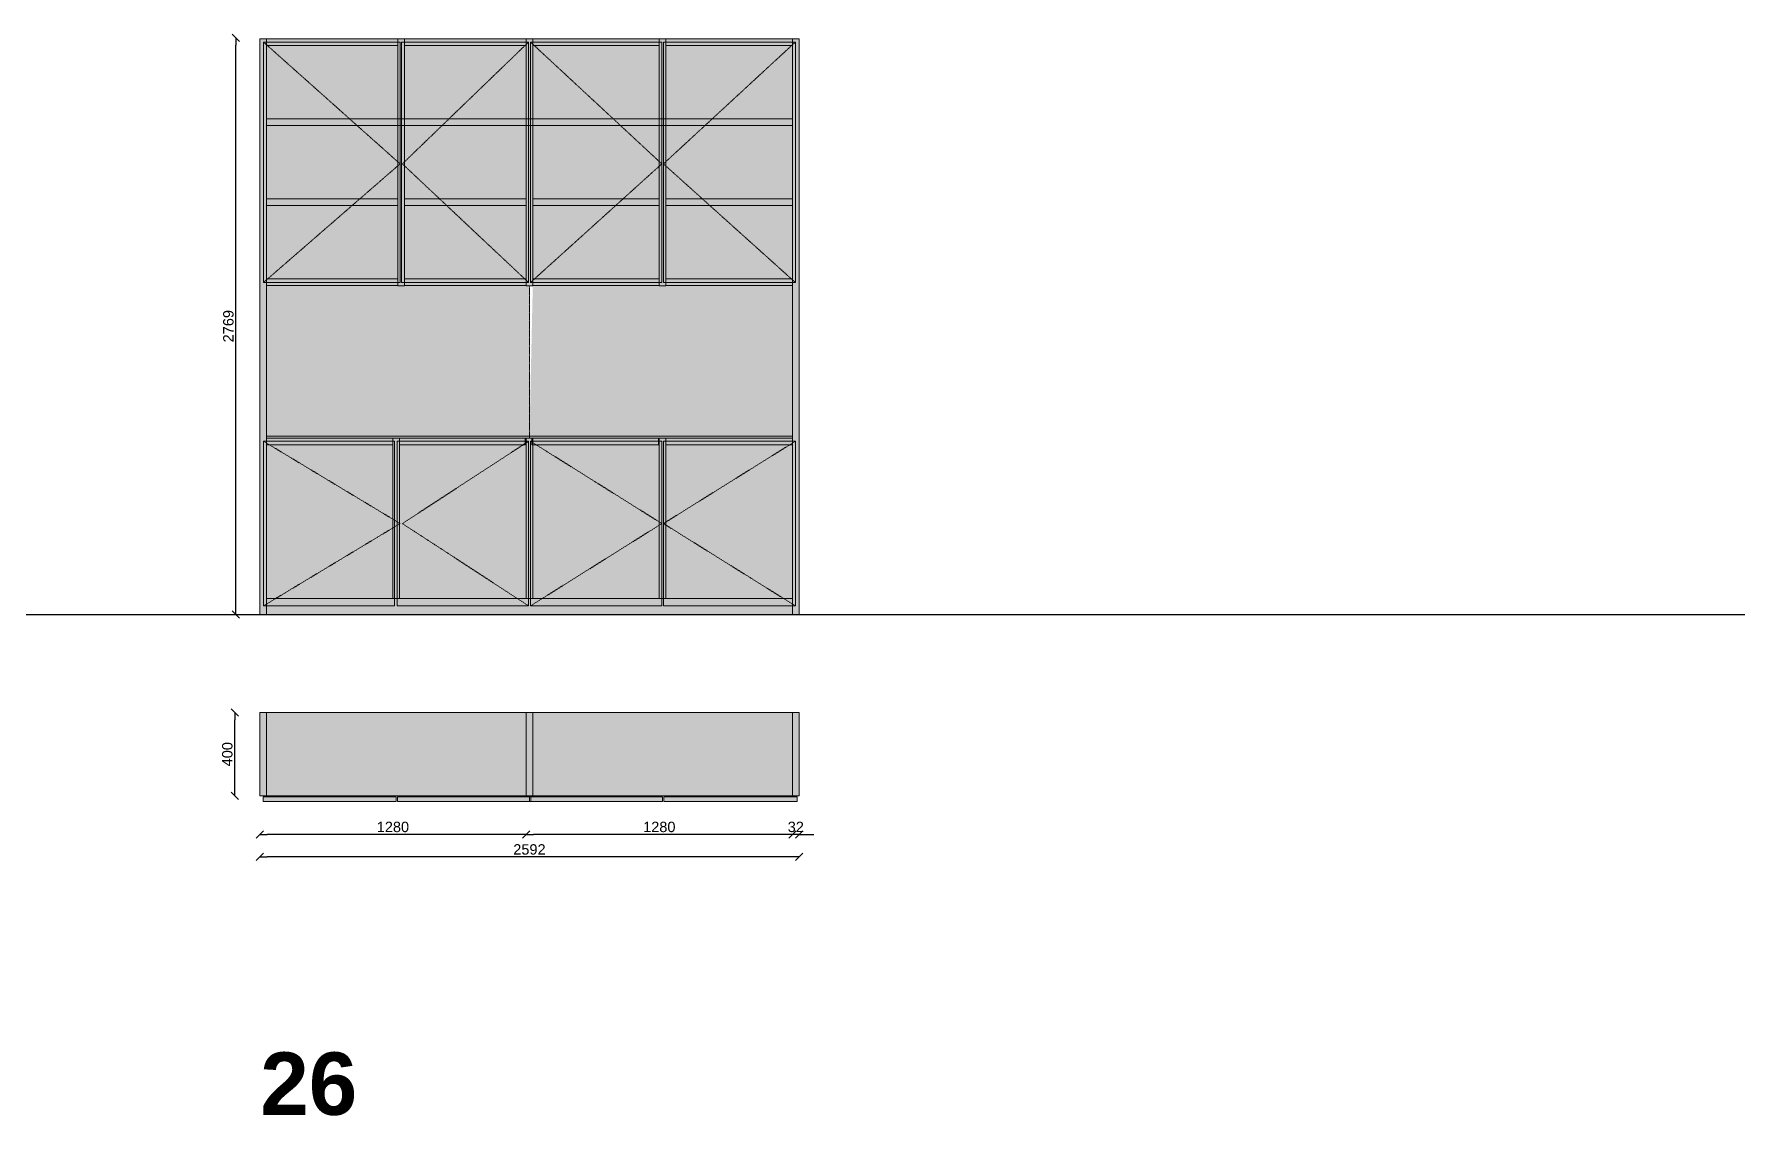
# Model space of a CAD drawing. Header units: inches. Extents: x -2150 to 187520, y -61540 to -22885.
# Drawn here: x 179301 to 187520, y -41504 to -36310 of the extents above; entities that cross this region are included whole.
import ezdxf

# ---------------------------------------------------------------- set-up
doc = ezdxf.new("R2010")
doc.units = ezdxf.units.IN
doc.header["$MEASUREMENT"] = 0
doc.linetypes.add('ISO-02 Linea a tratti', pattern=[3.81, 3.048, -0.762])
doc.linetypes.add('ラインタイプ-30', pattern=[5, 3.125, -0.625, 0.625, -0.625])
doc.layers.add('Linee arredi', color=3, linetype='Continuous', lineweight=20)
doc.layers.add('Quote', color=5, linetype='Continuous')
doc.styles.add('Arial', font='Arial.ttf')
doc.styles.add('Arial (bold)', font='Arial Bold.ttf')
doc.dimstyles.new('M&C_quote arredo', dxfattribs={"dimtxt": 50, "dimasz": 35.34668, "dimexe": 0, "dimexo": 0, "dimgap": 10, "dimtad": 1, "dimdec": 0, "dimtxsty": 'Arial', "dimblk": 'VW_SLASH', "dimcen": 0, "dimse1": 1, "dimse2": 1, "dimazin": 0, "dimtfac": 1, "dimtdec": 0, "dimtix": 1, "dimtmove": 0, "dimatfit": 0, "dimldrblk": 'VW_SLASH', "dimfxl": 0, "dimfxlon": 1, "dimfrac": 2, "dimtolj": 1, "dimarcsym": 0})

# ---------------------------------------------------------------- blocks, each defined once
blk = doc.blocks.new('VW_SLASH')
at = {"color": 0, "linetype": 'ByBlock', "lineweight": -2, "transparency": 16777216}
blk.add_line((0, 0), (-1, 0), dxfattribs=at)
at = {"color": 0, "linetype": 'Continuous', "lineweight": -2, "transparency": 16777216, "flags": 128}
blk.add_lwpolyline([(0.5, 0.5), (-0.5, -0.5)], dxfattribs=at)
blk = doc.blocks.new('*D530')
at = {"layer": 'Defpoints', "color": 0, "transparency": 16777216}
for p in [(180269.9, -36327.7), (180421.8, -36327.7), (180421.8, -39096.7)]:
    blk.add_point(p, dxfattribs=at)
at = {"layer": 'Quote', "color": 0, "lineweight": -2, "transparency": 16777216}
blk.add_line((180269.9, -39061.4), (180269.9, -36363.1), dxfattribs=at)
at = {"layer": 'Quote', "color": 0, "lineweight": -2, "transparency": 16777216, "xscale": 35.3466796875, "yscale": 35.3466796875, "zscale": 35.3466796875}
for p, rotation in [((180269.9, -36327.7), 90), ((180269.9, -39096.7), 270)]:
    blk.add_blockref('VW_SLASH', p, dxfattribs=dict(at, rotation=rotation))
at = {"layer": 'Quote', "color": 0, "transparency": 16777216, "insert": (180234.4, -37712.2), "char_height": 50, "attachment_point": 5, "rotation": 90, "style": 'Arial'}
blk.add_mtext('\\A1;2769', dxfattribs=at)
blk = doc.blocks.new('*D531')
at = {"layer": 'Defpoints', "color": 0, "transparency": 16777216}
for p in [(180384.7, -40005.7), (182976.7, -40005.7), (180384.7, -40260.7)]:
    blk.add_point(p, dxfattribs=at)
at = {"layer": 'Quote', "color": 0, "lineweight": -2, "transparency": 16777216}
blk.add_line((182941.3, -40260.7), (180420, -40260.7), dxfattribs=at)
at = {"layer": 'Quote', "color": 0, "lineweight": -2, "transparency": 16777216, "xscale": 35.3466796875, "yscale": 35.3466796875, "zscale": 35.3466796875, "rotation": 180}
blk.add_blockref('VW_SLASH', (180384.7, -40260.7), dxfattribs=at)
at = {"layer": 'Quote', "color": 0, "lineweight": -2, "transparency": 16777216, "xscale": 35.3466796875, "yscale": 35.3466796875, "zscale": 35.3466796875}
blk.add_blockref('VW_SLASH', (182976.7, -40260.7), dxfattribs=at)
at = {"layer": 'Quote', "color": 0, "transparency": 16777216, "insert": (181680.7, -40225.2), "char_height": 50, "attachment_point": 5, "style": 'Arial'}
blk.add_mtext('\\A1;2592', dxfattribs=at)
blk = doc.blocks.new('*D532')
at = {"layer": 'Defpoints', "color": 0, "transparency": 16777216}
for p in [(180384.7, -40005.7), (181664.7, -39967.7), (180384.7, -40152.7)]:
    blk.add_point(p, dxfattribs=at)
at = {"layer": 'Quote', "color": 0, "lineweight": -2, "transparency": 16777216}
blk.add_line((181629.3, -40152.7), (180420, -40152.7), dxfattribs=at)
at = {"layer": 'Quote', "color": 0, "lineweight": -2, "transparency": 16777216, "xscale": 35.3466796875, "yscale": 35.3466796875, "zscale": 35.3466796875, "rotation": 180}
blk.add_blockref('VW_SLASH', (180384.7, -40152.7), dxfattribs=at)
at = {"layer": 'Quote', "color": 0, "lineweight": -2, "transparency": 16777216, "xscale": 35.3466796875, "yscale": 35.3466796875, "zscale": 35.3466796875}
blk.add_blockref('VW_SLASH', (181664.7, -40152.7), dxfattribs=at)
at = {"layer": 'Quote', "color": 0, "transparency": 16777216, "insert": (181024.7, -40117.2), "char_height": 50, "attachment_point": 5, "style": 'Arial'}
blk.add_mtext('\\A1;1280', dxfattribs=at)
blk = doc.blocks.new('*D533')
at = {"layer": 'Defpoints', "color": 0, "transparency": 16777216}
for p in [(181664.7, -39967.7), (182944.7, -39967.7), (181664.7, -40152.7)]:
    blk.add_point(p, dxfattribs=at)
at = {"layer": 'Quote', "color": 0, "lineweight": -2, "transparency": 16777216}
blk.add_line((182909.3, -40152.7), (181700, -40152.7), dxfattribs=at)
at = {"layer": 'Quote', "color": 0, "lineweight": -2, "transparency": 16777216, "xscale": 35.3466796875, "yscale": 35.3466796875, "zscale": 35.3466796875, "rotation": 180}
blk.add_blockref('VW_SLASH', (181664.7, -40152.7), dxfattribs=at)
at = {"layer": 'Quote', "color": 0, "lineweight": -2, "transparency": 16777216, "xscale": 35.3466796875, "yscale": 35.3466796875, "zscale": 35.3466796875}
blk.add_blockref('VW_SLASH', (182944.7, -40152.7), dxfattribs=at)
at = {"layer": 'Quote', "color": 0, "transparency": 16777216, "insert": (182304.7, -40117.2), "char_height": 50, "attachment_point": 5, "style": 'Arial'}
blk.add_mtext('\\A1;1280', dxfattribs=at)
blk = doc.blocks.new('*D534')
at = {"layer": 'Defpoints', "color": 0, "transparency": 16777216}
for p in [(182944.7, -39967.7), (182976.7, -39967.7), (182944.7, -40152.7)]:
    blk.add_point(p, dxfattribs=at)
at = {"layer": 'Quote', "color": 0, "lineweight": -2, "transparency": 16777216}
for p, q in [((182909.3, -40152.7), (182874, -40152.7)), ((182976.7, -40152.7), (182944.7, -40152.7)), ((183012, -40152.7), (183047.4, -40152.7))]:
    blk.add_line(p, q, dxfattribs=at)
at = {"layer": 'Quote', "color": 0, "lineweight": -2, "transparency": 16777216, "xscale": 35.3466796875, "yscale": 35.3466796875, "zscale": 35.3466796875}
blk.add_blockref('VW_SLASH', (182944.7, -40152.7), dxfattribs=at)
at = {"layer": 'Quote', "color": 0, "lineweight": -2, "transparency": 16777216, "xscale": 35.3466796875, "yscale": 35.3466796875, "zscale": 35.3466796875, "rotation": 180}
blk.add_blockref('VW_SLASH', (182976.7, -40152.7), dxfattribs=at)
at = {"layer": 'Quote', "color": 0, "transparency": 16777216, "insert": (182960.7, -40117.1), "char_height": 50, "attachment_point": 5, "style": 'Arial'}
blk.add_mtext('\\A1;32', dxfattribs=at)
blk = doc.blocks.new('*D541')
at = {"layer": 'Defpoints', "color": 0, "transparency": 16777216}
for p in [(180264.7, -39567.7), (180416.7, -39567.7), (180416.7, -39967.7)]:
    blk.add_point(p, dxfattribs=at)
at = {"layer": 'Quote', "color": 0, "lineweight": -2, "transparency": 16777216}
blk.add_line((180264.7, -39932.4), (180264.7, -39603.1), dxfattribs=at)
at = {"layer": 'Quote', "color": 0, "lineweight": -2, "transparency": 16777216, "xscale": 35.3466796875, "yscale": 35.3466796875, "zscale": 35.3466796875}
for p, rotation in [((180264.7, -39567.7), 90), ((180264.7, -39967.7), 270)]:
    blk.add_blockref('VW_SLASH', p, dxfattribs=dict(at, rotation=rotation))
at = {"layer": 'Quote', "color": 0, "transparency": 16777216, "insert": (180229.2, -39767.7), "char_height": 50, "attachment_point": 5, "rotation": 90, "style": 'Arial'}
blk.add_mtext('\\A1;400', dxfattribs=at)

msp = doc.modelspace()

# ---------------------------------------------------------------- hatches: boundary and pattern name
at = {"layer": 'Linee arredi'}
h = msp.add_hatch(color=7, dxfattribs=at)
h.dxf.hatch_style = 1
h.paths.add_polyline_path([(180384.7, -36332.8), (180416.7, -36332.8), (180416.7, -39096.7), (180384.7, -39096.7)])
h = msp.add_hatch(color=252, dxfattribs=at)
h.dxf.hatch_style = 1
h.paths.add_polyline_path([(180402.7, -36347.6), (181059.2, -36347.6), (181059.2, -37502.5), (180402.7, -37502.5)])
h = msp.add_hatch(color=7, dxfattribs=at)
h.dxf.hatch_style = 1
h.paths.add_polyline_path([(180416.7, -36364.8), (180416.7, -36332.8), (181048.7, -36332.8), (181048.7, -36364.8)])
h = msp.add_hatch(color=7, dxfattribs=at)
h.dxf.hatch_style = 1
h.paths.add_polyline_path([(181048.7, -36332.8), (181080.7, -36332.8), (181080.7, -37519.1), (181048.7, -37519.1)])
h = msp.add_hatch(color=252, dxfattribs=at)
h.dxf.hatch_style = 1
h.paths.add_polyline_path([(181066.2, -36347.6), (181676.7, -36347.6), (181676.7, -37502.5), (181066.2, -37502.5)])
h = msp.add_hatch(color=7, dxfattribs=at)
h.dxf.hatch_style = 1
h.paths.add_polyline_path([(181080.7, -36364.8), (181080.7, -36332.8), (181664.7, -36332.8), (181664.7, -36364.8)])
h = msp.add_hatch(color=7, dxfattribs=at)
h.dxf.hatch_style = 1
h.paths.add_polyline_path([(181664.7, -36332.8), (181696.7, -36332.8), (181696.7, -37519.1), (181664.7, -37519.1)])
h = msp.add_hatch(color=252, dxfattribs=at)
h.dxf.hatch_style = 1
h.paths.add_polyline_path([(181685.7, -36347.6), (182316.7, -36347.6), (182316.7, -37502.5), (181685.7, -37502.5)])
h = msp.add_hatch(color=7, dxfattribs=at)
h.dxf.hatch_style = 1
h.paths.add_polyline_path([(181696.7, -36364.8), (181696.7, -36332.8), (182304.7, -36332.8), (182304.7, -36364.8)])
h = msp.add_hatch(color=7, dxfattribs=at)
h.dxf.hatch_style = 1
h.paths.add_polyline_path([(182304.7, -36332.8), (182336.7, -36332.8), (182336.7, -37519.1), (182304.7, -37519.1)])
h = msp.add_hatch(color=252, dxfattribs=at)
h.dxf.hatch_style = 1
h.paths.add_polyline_path([(182324.7, -36347.6), (182958.7, -36347.6), (182958.7, -37502.5), (182324.7, -37502.5)])
h = msp.add_hatch(color=7, dxfattribs=at)
h.dxf.hatch_style = 1
h.paths.add_polyline_path([(182336.7, -36364.8), (182336.7, -36332.8), (182944.7, -36332.8), (182944.7, -36364.8)])
h = msp.add_hatch(color=7, dxfattribs=at)
h.dxf.hatch_style = 1
h.paths.add_polyline_path([(182944.7, -36332.8), (182976.7, -36332.8), (182976.7, -39096.7), (182944.7, -39096.7)])
h = msp.add_hatch(color=7, dxfattribs=at)
h.dxf.hatch_style = 1
h.paths.add_polyline_path([(180416.7, -37516.6), (180416.7, -37484.6), (181048.7, -37484.6), (181048.7, -37516.6)])
h = msp.add_hatch(color=253, dxfattribs=at)
h.dxf.hatch_style = 1
h.paths.add_polyline_path([(181080.7, -37516.6), (181080.7, -37519.1), (181048.7, -37519.1), (181048.7, -37516.6), (180416.7, -37516.6), (180416.7, -38240.5), (181680.7, -38240.5), (181680.7, -37519.1), (181664.7, -37519.1), (181664.7, -37516.6)])
h.paths.add_polyline_path([(182944.7, -38240.5), (182944.7, -37516.6), (182336.7, -37516.6), (182336.7, -37519.1), (182304.7, -37519.1), (182304.7, -37516.6), (181696.7, -37516.6), (181696.7, -37519.1), (181680.9, -38240.5)])
h = msp.add_hatch(color=7, dxfattribs=at)
h.dxf.hatch_style = 1
h.paths.add_polyline_path([(181080.7, -37516.6), (181080.7, -37484.6), (181664.7, -37484.6), (181664.7, -37516.6)])
h = msp.add_hatch(color=7, dxfattribs=at)
h.dxf.hatch_style = 1
h.paths.add_polyline_path([(181696.7, -37516.6), (181696.7, -37484.6), (182304.7, -37484.6), (182304.7, -37516.6)])
h = msp.add_hatch(color=7, dxfattribs=at)
h.dxf.hatch_style = 1
h.paths.add_polyline_path([(182336.7, -37516.6), (182336.7, -37484.6), (182944.7, -37484.6), (182944.7, -37516.6)])
h = msp.add_hatch(color=252, dxfattribs=at)
h.dxf.hatch_style = 1
h.paths.add_polyline_path([(180402.7, -38264.6), (181031.7, -38264.6), (181031.7, -39055.4), (180402.7, -39055.4)])
h = msp.add_hatch(color=7, dxfattribs=at)
h.dxf.hatch_style = 1
h.paths.add_polyline_path([(180416.7, -38250.5), (180416.7, -38240.5), (182944.7, -38240.5), (182944.7, -38250.5)])
h = msp.add_hatch(color=7, dxfattribs=at)
h.dxf.hatch_style = 1
h.paths.add_polyline_path([(180416.7, -38282.5), (180416.7, -38250.5), (181024.7, -38250.5), (181024.7, -38282.5)])
h = msp.add_hatch(color=7, dxfattribs=at)
h.dxf.hatch_style = 1
h.paths.add_polyline_path([(181024.7, -38250.5), (181056.7, -38250.5), (181056.7, -39020.7), (181024.7, -39020.7)])
h = msp.add_hatch(color=252, dxfattribs=at)
h.dxf.hatch_style = 1
h.paths.add_polyline_path([(181045.7, -38264.6), (181676.7, -38264.6), (181676.7, -39055.4), (181045.7, -39055.4)])
h = msp.add_hatch(color=7, dxfattribs=at)
h.dxf.hatch_style = 1
h.paths.add_polyline_path([(181056.7, -38282.5), (181056.7, -38250.5), (181660.7, -38250.5), (181660.7, -38282.5)])
h = msp.add_hatch(color=7, dxfattribs=at)
h.dxf.hatch_style = 1
h.paths.add_polyline_path([(181664.7, -38250.5), (181696.7, -38250.5), (181696.7, -39020.7), (181664.7, -39020.7)])
h = msp.add_hatch(color=252, dxfattribs=at)
h.dxf.hatch_style = 1
h.paths.add_polyline_path([(181685.7, -38264.6), (182316.7, -38264.6), (182316.7, -39055.4), (181685.7, -39055.4)])
h = msp.add_hatch(color=7, dxfattribs=at)
h.dxf.hatch_style = 1
h.paths.add_polyline_path([(181692.7, -38282.5), (181692.7, -38250.5), (182300.7, -38250.5), (182300.7, -38282.5)])
h = msp.add_hatch(color=7, dxfattribs=at)
h.dxf.hatch_style = 1
h.paths.add_polyline_path([(182304.7, -38250.5), (182336.7, -38250.5), (182336.7, -39020.7), (182304.7, -39020.7)])
h = msp.add_hatch(color=252, dxfattribs=at)
h.dxf.hatch_style = 1
h.paths.add_polyline_path([(182324.7, -38264.6), (182958.7, -38264.6), (182958.7, -39055.4), (182324.7, -39055.4)])
h = msp.add_hatch(color=7, dxfattribs=at)
h.dxf.hatch_style = 1
h.paths.add_polyline_path([(182335.7, -38282.5), (182335.7, -38250.5), (182944.7, -38250.5), (182944.7, -38282.5)])
h = msp.add_hatch(color=7, dxfattribs=at)
h.dxf.hatch_style = 1
h.paths.add_polyline_path([(180416.7, -39096.7), (180416.7, -39020.7), (182944.7, -39020.7), (182944.7, -39096.7)])
h = msp.add_hatch(color=7, dxfattribs=at)
h.dxf.hatch_style = 1
h.paths.add_polyline_path([(180416.7, -39567.7), (181664.7, -39567.7), (181664.7, -39967.7), (180416.7, -39967.7)])
h.paths.add_polyline_path([(180384.7, -39567.7), (180416.7, -39567.7), (180416.7, -39967.7), (180384.7, -39967.7)])
h.paths.add_polyline_path([(181696.7, -39567.7), (182944.7, -39567.7), (182944.7, -39967.7), (181696.7, -39967.7)])
h.paths.add_polyline_path([(182944.7, -39567.7), (182976.7, -39567.7), (182976.7, -39967.7), (182944.7, -39967.7)])
h.paths.add_polyline_path([(181664.7, -39567.7), (181696.7, -39567.7), (181696.7, -39967.7), (181664.7, -39967.7)])
h = msp.add_hatch(color=252, dxfattribs=at)
h.dxf.hatch_style = 1
h.paths.add_polyline_path([(180400.7, -39972.1), (181040.7, -39972.1), (181040.7, -39994.1), (180400.7, -39994.1)])
h.paths.add_polyline_path([(181046.7, -39972.1), (181686.7, -39972.1), (181686.7, -39994.1), (181046.7, -39994.1)])
h.paths.add_polyline_path([(181680.7, -39972.1), (182320.7, -39972.1), (182320.7, -39994.1), (181680.7, -39994.1)])
h.paths.add_polyline_path([(182326.7, -39972.1), (182966.7, -39972.1), (182966.7, -39994.1), (182326.7, -39994.1)])

# ---------------------------------------------------------------- linework, layer by layer
msp.add_line((108413.6, -39096.7), (187520.4, -39096.7))
at = {"layer": 'Linee arredi', "linetype": 'ラインタイプ-30', "lineweight": 5, "transparency": 33554687}
msp.add_line((181680.7, -38250.5), (181680.7, -37519.1), dxfattribs=at)
at = {"layer": 'Linee arredi', "linetype": 'Continuous', "lineweight": 5, "transparency": 33554687, "flags": 128}
for points in [[(180384.7, -36332.8), (180416.7, -36332.8), (180416.7, -39096.7), (180384.7, -39096.7)], [(180402.7, -36347.6), (181059.2, -36347.6), (181059.2, -37502.5), (180402.7, -37502.5)], [(180416.7, -36364.8), (180416.7, -36332.8), (181048.7, -36332.8), (181048.7, -36364.8)], [(181048.7, -36332.8), (181080.7, -36332.8), (181080.7, -37519.1), (181048.7, -37519.1)], [(181066.2, -36347.6), (181676.7, -36347.6), (181676.7, -37502.5), (181066.2, -37502.5)], [(181080.7, -36364.8), (181080.7, -36332.8), (181664.7, -36332.8), (181664.7, -36364.8)], [(181664.7, -36332.8), (181696.7, -36332.8), (181696.7, -37519.1), (181664.7, -37519.1)], [(181685.7, -36347.6), (182316.7, -36347.6), (182316.7, -37502.5), (181685.7, -37502.5)], [(181696.7, -36364.8), (181696.7, -36332.8), (182304.7, -36332.8), (182304.7, -36364.8)], [(182304.7, -36332.8), (182336.7, -36332.8), (182336.7, -37519.1), (182304.7, -37519.1)], [(182324.7, -36347.6), (182958.7, -36347.6), (182958.7, -37502.5), (182324.7, -37502.5)], [(182336.7, -36364.8), (182336.7, -36332.8), (182944.7, -36332.8), (182944.7, -36364.8)], [(182944.7, -36332.8), (182976.7, -36332.8), (182976.7, -39096.7), (182944.7, -39096.7)], [(181080.7, -37132.7), (181080.7, -37100.7), (181664.7, -37100.7), (181664.7, -37132.7)], [(181696.7, -37132.7), (181696.7, -37100.7), (182304.7, -37100.7), (182304.7, -37132.7)], [(180416.7, -37516.6), (180416.7, -37484.6), (181048.7, -37484.6), (181048.7, -37516.6)], [(181080.7, -37516.6), (181080.7, -37484.6), (181664.7, -37484.6), (181664.7, -37516.6)], [(181696.7, -37516.6), (181696.7, -37484.6), (182304.7, -37484.6), (182304.7, -37516.6)], [(182336.7, -37516.6), (182336.7, -37484.6), (182944.7, -37484.6), (182944.7, -37516.6)], [(180402.7, -38264.6), (181031.7, -38264.6), (181031.7, -39055.4), (180402.7, -39055.4)], [(180416.7, -38250.5), (180416.7, -38240.5), (182944.7, -38240.5), (182944.7, -38250.5)], [(180416.7, -38282.5), (180416.7, -38250.5), (181024.7, -38250.5), (181024.7, -38282.5)], [(181024.7, -38250.5), (181056.7, -38250.5), (181056.7, -39020.7), (181024.7, -39020.7)], [(181045.7, -38264.6), (181676.7, -38264.6), (181676.7, -39055.4), (181045.7, -39055.4)], [(181056.7, -38282.5), (181056.7, -38250.5), (181660.7, -38250.5), (181660.7, -38282.5)], [(181664.7, -38250.5), (181696.7, -38250.5), (181696.7, -39020.7), (181664.7, -39020.7)], [(181685.7, -38264.6), (182316.7, -38264.6), (182316.7, -39055.4), (181685.7, -39055.4)], [(181692.7, -38282.5), (181692.7, -38250.5), (182300.7, -38250.5), (182300.7, -38282.5)], [(182304.7, -38250.5), (182336.7, -38250.5), (182336.7, -39020.7), (182304.7, -39020.7)], [(182324.7, -38264.6), (182958.7, -38264.6), (182958.7, -39055.4), (182324.7, -39055.4)], [(182335.7, -38282.5), (182335.7, -38250.5), (182944.7, -38250.5), (182944.7, -38282.5)], [(180416.7, -39096.7), (180416.7, -39020.7), (182944.7, -39020.7), (182944.7, -39096.7)], [(180384.7, -39567.7), (180416.7, -39567.7), (180416.7, -39967.7), (180384.7, -39967.7)], [(180416.7, -39567.7), (181664.7, -39567.7), (181664.7, -39967.7), (180416.7, -39967.7)], [(181664.7, -39567.7), (181696.7, -39567.7), (181696.7, -39967.7), (181664.7, -39967.7)], [(181696.7, -39567.7), (182944.7, -39567.7), (182944.7, -39967.7), (181696.7, -39967.7)], [(182944.7, -39567.7), (182976.7, -39567.7), (182976.7, -39967.7), (182944.7, -39967.7)], [(180400.7, -39972.1), (181040.7, -39972.1), (181040.7, -39994.1), (180400.7, -39994.1)], [(181046.7, -39972.1), (181686.7, -39972.1), (181686.7, -39994.1), (181046.7, -39994.1)], [(181680.7, -39972.1), (182320.7, -39972.1), (182320.7, -39994.1), (181680.7, -39994.1)], [(182326.7, -39972.1), (182966.7, -39972.1), (182966.7, -39994.1), (182326.7, -39994.1)]]:
    msp.add_lwpolyline(points, close=True, dxfattribs=at)
at = {"layer": 'Linee arredi', "linetype": 'ISO-02 Linea a tratti', "lineweight": 5, "transparency": 33554687, "flags": 128}
for points in [[(180402.7, -36347.6), (181059.2, -36932.6), (180402.7, -37502.5)], [(181676.7, -36347.6), (181070.1, -36932.6), (181676.7, -37502.5)], [(181685.7, -36347.6), (182316.7, -36932.6), (181685.7, -37502.5)], [(182958.7, -36347.6), (182324.7, -36932.6), (182958.7, -37502.5)], [(180402.7, -38264.6), (181059.2, -38660), (180402.7, -39055.4)], [(181676.7, -38264.6), (181070.1, -38660), (181676.7, -39055.4)], [(181685.7, -38264.6), (182316.7, -38660), (181685.7, -39055.4)], [(182958.7, -38264.6), (182324.7, -38660), (182958.7, -39055.4)]]:
    msp.add_lwpolyline(points, dxfattribs=at)
at = {"layer": 'Linee arredi', "linetype": 'Continuous', "lineweight": 15, "transparency": 33554687, "flags": 128}
for points in [[(180416.7, -36748.7), (180416.7, -36716.7), (182944.7, -36716.7), (182944.7, -36748.7)], [(180416.7, -37132.7), (180416.7, -37100.7), (181048.7, -37100.7), (181048.7, -37132.7)], [(182336.7, -37132.7), (182336.7, -37100.7), (182944.7, -37100.7), (182944.7, -37132.7)]]:
    msp.add_lwpolyline(points, close=True, dxfattribs=at)

# ---------------------------------------------------------------- texts
at = {"layer": 'Linee arredi', "transparency": 33554687, "insert": (180387.3, -41504), "char_height": 300, "attachment_point": 7, "line_spacing_factor": 1.006858, "style": 'Arial (bold)'}
msp.add_mtext('26', dxfattribs=at)

# ---------------------------------------------------------------- dimensions: what is measured, and where the dimension line sits
at = {"layer": 'Quote', "color": 7}
for base, p1, p2, picture, middle in [((180269.9, -36327.7), (180421.8, -39096.7), (180421.8, -36327.7), '*D530', (180234.4, -37712.2)), ((180264.7, -39567.7), (180416.7, -39967.7), (180416.7, -39567.7), '*D541', (180229.2, -39767.7))]:
    dim = msp.add_linear_dim(base=base, p1=p1, p2=p2, angle=270, dimstyle='M&C_quote arredo', override={"dimpost": '<>', "dimtmove": 1}, dxfattribs=at)
    dim.commit()
    dim.dimension.update_dxf_attribs({"geometry": picture, "text_midpoint": middle})
for base, p1, p2, picture, middle in [((180384.7, -40152.7), (181664.7, -39967.7), (180384.7, -40005.7), '*D532', (181024.7, -40117.2)), ((180384.7, -40260.7), (182976.7, -40005.7), (180384.7, -40005.7), '*D531', (181680.7, -40225.2)), ((181664.7, -40152.7), (182944.7, -39967.7), (181664.7, -39967.7), '*D533', (182304.7, -40117.2)), ((182944.7, -40152.7), (182976.7, -39967.7), (182944.7, -39967.7), '*D534', (182960.7, -40117.1))]:
    dim = msp.add_linear_dim(base=base, p1=p1, p2=p2, dimstyle='M&C_quote arredo', override={"dimpost": '<>', "dimtmove": 1}, dxfattribs=at)
    dim.commit()
    dim.dimension.update_dxf_attribs({"geometry": picture, "text_midpoint": middle})

doc.saveas('drawing.dxf')
